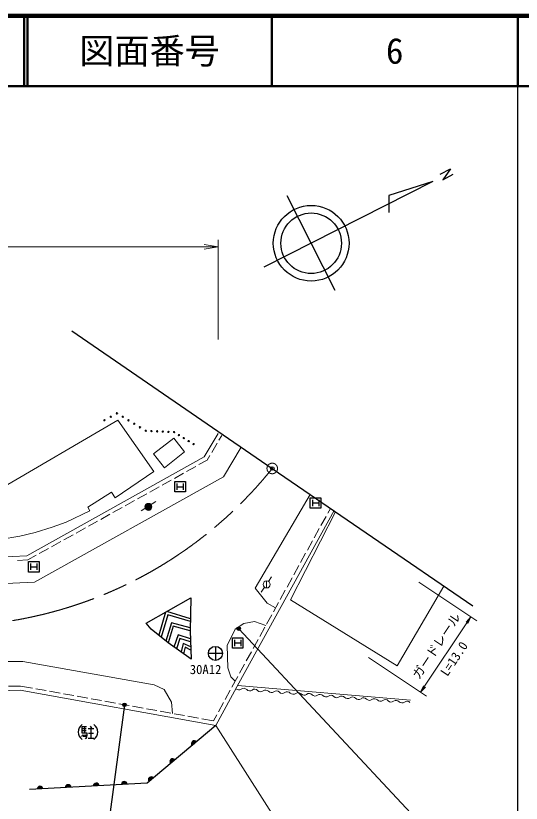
# Model space of a CAD drawing. Units: millimetres, scale not verified. Extents: x 40000 to 680000, y 20000 to 380000.
# Drawn here: x 507573 to 579500, y 267913 to 380000 of the extents above; entities that cross this region are included whole.
import ezdxf
from ezdxf.enums import TextEntityAlignment as Align

# ---------------------------------------------------------------- set-up
doc = ezdxf.new("R2010")
doc.units = ezdxf.units.MM
doc.header["$LTSCALE"] = 1000
doc.header["$PDMODE"] = 32
doc.header["$PDSIZE"] = 500
doc.linetypes.add('CHAIN', pattern=[18.5, 12, -1.5, 3.5, -1.5])
for name, color, linetype, lineweight in [('M-BGD', 7, 'Continuous', 25), ('M-BMK', 2, 'CHAIN', 13), ('M-BMK-OTRS', 5, 'Continuous', 25), ('M-BMK-SRVR', 3, 'Continuous', 25), ('M-STR-HTXT', 7, 'Continuous', 13), ('M-STR-STRC', 7, 'Continuous', 25), ('M-TTL', 2, 'Continuous', 140), ('M-TTL-BAND', 7, 'Continuous', 25), ('M-TTL-LINE', 7, 'Continuous', 50), ('M-WORK', 1, 'Continuous', 13)]:
    doc.layers.add(name, color=color, linetype=linetype, lineweight=lineweight)
doc.layers.add('M-OTRS', color=6, linetype='Continuous')
doc.layers.add('M-TTL-TXT', color=7, linetype='Continuous')
doc.styles.add('ＭＳ ゴシック', font='')
doc.styles.get('ＭＳ ゴシック').set_extended_font_data('MS Gothic')

# ---------------------------------------------------------------- blocks, each defined once
blk = doc.blocks.new('open_arrow')
at = {"color": 0, "linetype": 'Continuous', "lineweight": -2}
blk.add_lwpolyline([(7.5, 1.25), (0, 0), (7.5, -1.25)], dxfattribs=at)

msp = doc.modelspace()

# ---------------------------------------------------------------- linework, layer by layer
at = {"layer": 'M-BGD'}
for p, q in [((517044, 278841), (517630, 278841)), ((517044, 277903), (517044, 278841)), ((517044, 278550), (517575, 278550)), ((517044, 278256), (517571, 278256)), ((517342, 278841), (517342, 277903)), ((517872, 278550), (518687, 278550)), ((517872, 278550), (518693, 278550)), ((518163, 278906), (518338, 278612)), ((518276, 278550), (518276, 277199)), ((517047, 277667), (516930, 277377)), ((517752, 277903), (517044, 277903)), ((517164, 277669), (517225, 277377)), ((517341, 277667), (517399, 277379)), ((517458, 277667), (517575, 277432)), ((517461, 277202), (517571, 277140)), ((517571, 277140), (517694, 277309)), ((517694, 277309), (517752, 277600)), ((517752, 277600), (517752, 277903)), ((517869, 277199), (518684, 277199)), ((517930, 277903), (518629, 277903))]:
    msp.add_line(p, q, dxfattribs=at)
msp.add_lwpolyline([(536036, 278970), (526266, 270777), (509537, 269854)], dxfattribs=at)
for centre, radius, start, end in [((517704, 278050), 1264, 123.85503, 236.14497), ((517976, 278050), 1264, 303.85503, 56.14497), ((532971, 276400), 400, 39.98091, 219.98091), ((532971, 276400), 320, 39.98091, 219.98091), ((532971, 276400), 240, 39.98091, 219.98091), ((532971, 276400), 160, 39.98091, 219.98091), ((532971, 276400), 100, 39.98091, 219.98091), ((529906, 273830), 400, 39.98091, 219.98091), ((529906, 273830), 320, 39.98091, 219.98091), ((529906, 273830), 240, 39.98091, 219.98091), ((529906, 273830), 160, 39.98091, 219.98091), ((529906, 273830), 100, 39.98091, 219.98091), ((526841, 271260), 400, 39.98091, 219.98091), ((526841, 271260), 320, 39.98091, 219.98091), ((526841, 271260), 240, 39.98091, 219.98091), ((526841, 271260), 160, 39.98091, 219.98091), ((526841, 271260), 100, 39.98091, 219.98091), ((511039, 269937), 400, 3.1597, 183.1597), ((511039, 269937), 320, 3.1597, 183.1597), ((511039, 269937), 240, 3.1597, 183.1597), ((515033, 270157), 400, 3.1597, 183.1597), ((515033, 270157), 320, 3.1597, 183.1597), ((515033, 270157), 240, 3.1597, 183.1597), ((515033, 270157), 160, 3.1597, 183.1597), ((515033, 270157), 100, 3.1597, 183.1597), ((519027, 270378), 400, 3.1597, 183.1597), ((519027, 270378), 320, 3.1597, 183.1597), ((519027, 270378), 240, 3.1597, 183.1597), ((519027, 270378), 160, 3.1597, 183.1597), ((519027, 270378), 100, 3.1597, 183.1597), ((523021, 270598), 400, 3.1597, 183.1597), ((523021, 270598), 320, 3.1597, 183.1597), ((523021, 270598), 240, 3.1597, 183.1597), ((523021, 270598), 160, 3.1597, 183.1597), ((523021, 270598), 100, 3.1597, 183.1597), ((511039, 269937), 160, 3.1597, 183.1597), ((511039, 269937), 100, 3.1597, 183.1597)]:
    msp.add_arc(centre, radius, start, end, dxfattribs=at)
at = {"layer": 'M-BMK'}
msp.add_circle((544070, 315565), 750, dxfattribs=at)
msp.add_arc((497252, 353090), 60000, 279.477, 321.28749, dxfattribs=at)
at = {"layer": 'M-BMK-OTRS'}
for p, q in [((515550, 335135), (544070, 315565)), ((544070, 315565), (572590, 295995))]:
    msp.add_line(p, q, dxfattribs=at)
at = {"layer": 'M-BMK-SRVR'}
for p, q in [((567944, 357438), (569427, 358190)), ((569427, 358190), (568329, 356666)), ((568329, 356666), (569814, 357429)), ((566906, 356385), (542881, 344209)), ((566906, 356385), (560653, 354424)), ((553017, 340892), (546199, 354345)), ((560653, 354424), (560666, 352015)), ((536978, 289247), (534978, 289247)), ((535978, 290247), (535978, 288247))]:
    msp.add_line(p, q, dxfattribs=at)
for centre, radius in [((549608, 347619), 5387), ((549608, 347619), 4309), ((535978, 289247), 1000)]:
    msp.add_circle(centre, radius, dxfattribs=at)
at = {"layer": 'M-OTRS'}
msp.add_point((544070, 315565), dxfattribs=at)
at = {"layer": 'M-STR-HTXT'}
for p, q in [((536376, 333905), (536376, 348124)), ((217735, 347124), (536376, 347124)), ((564932, 299381), (573163, 293886)), ((565172, 283719), (572331, 294441)), ((557773, 288660), (566004, 283164))]:
    msp.add_line(p, q, dxfattribs=at)
at = {"layer": 'M-STR-STRC'}
for p, q in [((530204, 313718), (531704, 313718)), ((530204, 312218), (530204, 313718)), ((530504, 313418), (530504, 312518)), ((530504, 312968), (531404, 312968)), ((531404, 313418), (531404, 312518)), ((531704, 313718), (531704, 312218)), ((531704, 312218), (530204, 312218)), ((549482, 311405), (550982, 311405)), ((549482, 309905), (549482, 311405)), ((549782, 311105), (549782, 310205)), ((549782, 310655), (550682, 310655)), ((550682, 311105), (550682, 310205)), ((550982, 311405), (550982, 309905)), ((550982, 309905), (549482, 309905)), ((509387, 302319), (510887, 302319)), ((509387, 300819), (509387, 302319)), ((509687, 302019), (509687, 301119)), ((509687, 301569), (510587, 301569)), ((510587, 302019), (510587, 301119)), ((510887, 302319), (510887, 300819)), ((510887, 300819), (509387, 300819)), ((526134, 293524), (532489, 297139)), ((532489, 297139), (532399, 292474)), ((528888, 295090), (527925, 291818)), ((532432, 294177), (529083, 295201)), ((529203, 294746), (528260, 291542)), ((532424, 293762), (529203, 294746)), ((526841, 292710), (526134, 293524)), ((529249, 290729), (526841, 292710)), ((529722, 293593), (528915, 291003)), ((529990, 293109), (529249, 290729)), ((532407, 292886), (529722, 293593)), ((532399, 292474), (529990, 293109)), ((539306, 292758), (564435, 265784)), ((530695, 291880), (530085, 290144)), ((532441, 291301), (530695, 291880)), ((532399, 292474), (532543, 288424)), ((538406, 291477), (539906, 291477)), ((538406, 289977), (538406, 291477)), ((539906, 291477), (539906, 289977)), ((532543, 288424), (529249, 290729)), ((530942, 291376), (530426, 289905)), ((532456, 290874), (530942, 291376)), ((531383, 290672), (531089, 289441)), ((532481, 290171), (531383, 290672)), ((538706, 291177), (538706, 290277)), ((538706, 290727), (539606, 290727)), ((539606, 291177), (539606, 290277)), ((531659, 290106), (531442, 289195)), ((532497, 289724), (531659, 290106)), ((539906, 289977), (538406, 289977)), ((523038, 281928), (519065, 251963))]:
    msp.add_line(p, q, dxfattribs=at)
for centre, radius in [((539297, 292767), 250), ((539297, 292767), 200), ((539297, 292767), 150), ((539297, 292767), 100), ((539297, 292767), 50), ((539297, 292767), 20), ((523042, 281927), 250), ((523042, 281927), 200), ((523042, 281927), 150), ((523042, 281927), 100), ((523042, 281927), 50), ((523042, 281927), 20)]:
    msp.add_circle(centre, radius, dxfattribs=at)
for p in [(539297, 292767), (523042, 281927)]:
    msp.add_point(p, dxfattribs=at)
at = {"layer": 'M-TTL'}
msp.add_line((680000, 380000), (40000, 380000), dxfattribs=at)
at = {"layer": 'M-TTL-BAND'}
msp.add_line((579000, 20000), (579000, 370000), dxfattribs=at)
at = {"layer": 'M-TTL-LINE'}
for p, q in [((508747, 380000), (508747, 370000)), ((509247, 380000), (509247, 370000)), ((543997, 380000), (543997, 370000)), ((579000, 380000), (579000, 370000)), ((40000, 370000), (680000, 370000))]:
    msp.add_line(p, q, dxfattribs=at)
at = {"layer": 'M-WORK'}
for p, q in [((503309, 311458), (522088, 322416)), ((522088, 322416), (527200, 315122)), ((527169, 317630), (530056, 319891)), ((530056, 319891), (531602, 317919)), ((534375, 317204), (536376, 320554)), ((536891, 320247), (536490, 319576)), ((536234, 319146), (535465, 317858)), ((537115, 314380), (539638, 318606)), ((528715, 315657), (527169, 317630)), ((531602, 317919), (528715, 315657)), ((535208, 317429), (534808, 316758)), ((509145, 303144), (534375, 317204)), ((534808, 316758), (533636, 316105)), ((527200, 315122), (521724, 311370)), ((533199, 315861), (531889, 315131)), ((510223, 299394), (537115, 314380)), ((529705, 313914), (528395, 313184)), ((531452, 314888), (530142, 314158)), ((527958, 312941), (526647, 312210)), ((521212, 312171), (517811, 310054)), ((521724, 311370), (521212, 312171)), ((526211, 311967), (524900, 311237)), ((541625, 298524), (549462, 311866)), ((524464, 310994), (523153, 310263)), ((525408, 309532), (527491, 310856)), ((518093, 309538), (514743, 307939)), ((517811, 310054), (518093, 309538)), ((522717, 310020), (521406, 309290)), ((539311, 284983), (552872, 309596)), ((553067, 309391), (546664, 296849)), ((551960, 309185), (552347, 309886)), ((520970, 309046), (519659, 308316)), ((550995, 307433), (551719, 308747)), ((512733, 307219), (510315, 306465)), ((514743, 307939), (512733, 307219)), ((519223, 308073), (517912, 307343)), ((510315, 306465), (508146, 305923)), ((515728, 306126), (514418, 305395)), ((517476, 307099), (516165, 306369)), ((550030, 305681), (550754, 306995)), ((508146, 305923), (505374, 305473)), ((513981, 305152), (512671, 304422)), ((549065, 303929), (549789, 305243)), ((512234, 304178), (510924, 303448)), ((467855, 301028), (509145, 303144)), ((510487, 303205), (509315, 302552)), ((548100, 302178), (548824, 303492)), ((509315, 302552), (507823, 302475)), ((547135, 300426), (547858, 301740)), ((468015, 297231), (510223, 299394)), ((543273, 299551), (543269, 298551)), ((543529, 299485), (543970, 300158)), ((546169, 298674), (546893, 299988)), ((543348, 296413), (541625, 298524)), ((542481, 297950), (542957, 298647)), ((545204, 296923), (545928, 298236)), ((561850, 287449), (568487, 298810)), ((544537, 295711), (543348, 296413)), ((544239, 295171), (544963, 296485)), ((546664, 296849), (561850, 287449)), ((540043, 293490), (541536, 293786)), ((541536, 293786), (543171, 293232)), ((543274, 293419), (543998, 294733)), ((537668, 290347), (538797, 292678)), ((538797, 292678), (540043, 293490)), ((542309, 291667), (543033, 292981)), ((537762, 287185), (537668, 290347)), ((541344, 289916), (542068, 291230)), ((540379, 288164), (541103, 289478)), ((508586, 288091), (498110, 288125)), ((527253, 284752), (508586, 288091)), ((538165, 285905), (537762, 287185)), ((539414, 286412), (540137, 287726)), ((538786, 285273), (538165, 285905)), ((538786, 285273), (539172, 285974)), ((528712, 284085), (527253, 284752)), ((536036, 278970), (539313, 284986)), ((538327, 284431), (538786, 285273)), ((458301, 282865), (508222, 283995)), ((506522, 284557), (508269, 284596)), ((508222, 283995), (536036, 278970)), ((508269, 284596), (509938, 284295)), ((510430, 284206), (511906, 283939)), ((512398, 283850), (513874, 283584)), ((529727, 282289), (528712, 284085)), ((537371, 282675), (538088, 283992)), ((539139, 284667), (563750, 282564)), ((514366, 283495), (515842, 283228)), ((516334, 283139), (517810, 282872)), ((518302, 282784), (519779, 282517)), ((520271, 282428), (521747, 282161)), ((522239, 282072), (523715, 281806)), ((524207, 281717), (525683, 281450)), ((526175, 281361), (527651, 281095)), ((529875, 280693), (529727, 282289)), ((536414, 280918), (537131, 282236)), ((528143, 281006), (529619, 280739)), ((530111, 280650), (531587, 280383)), ((532079, 280294), (533556, 280028)), ((535716, 279637), (536175, 280479)), ((534048, 279939), (535716, 279637)), ((536036, 278970), (547959, 260342))]:
    msp.add_line(p, q, dxfattribs=at)
for centre, radius in [((521085, 322916), 100), ((521975, 323410), 100), ((522794, 322913), 100), ((520195, 322422), 100), ((523612, 322416), 100), ((524431, 321919), 100), ((525249, 321422), 100), ((526068, 320925), 100), ((526874, 320886), 100), ((527680, 320847), 100), ((528487, 320808), 100), ((529293, 320770), 100), ((530099, 320731), 100), ((530793, 320304), 100), ((531488, 319877), 100), ((532182, 319451), 100), ((532877, 319024), 100), ((526447, 310093), 500), ((526447, 310093), 400), ((526447, 310093), 300), ((526447, 310093), 200), ((526447, 310093), 100), ((526447, 310093), 20), ((543271, 299051), 500)]:
    msp.add_circle(centre, radius, dxfattribs=at)
for centre, start, end in [((539313, 284609), 223.21912, 307.69376), ((540019, 283695), 43.21912, 127.69376), ((540861, 284486), 223.21912, 307.69376), ((541568, 283572), 43.21912, 127.69376), ((542410, 284363), 223.21912, 307.69376), ((543117, 283449), 43.21912, 127.69376), ((543959, 284240), 223.21912, 307.69376), ((544665, 283326), 43.21912, 127.69376), ((545507, 284117), 223.21912, 307.69376), ((546214, 283202), 43.21912, 127.69376), ((547056, 283994), 223.21912, 307.69376), ((547762, 283079), 43.21912, 127.69376), ((548604, 283871), 223.21912, 307.69376), ((549311, 282956), 43.21912, 127.69376), ((550153, 283748), 223.21912, 307.69376), ((550859, 282833), 43.21912, 127.69376), ((551701, 283625), 223.21912, 307.69376), ((552408, 282710), 43.21912, 127.69376), ((553250, 283501), 223.21912, 307.69376), ((553956, 282587), 43.21912, 127.69376), ((554798, 283378), 223.21912, 307.69376), ((555505, 282464), 43.21912, 127.69376), ((556347, 283255), 223.21912, 307.69376), ((557053, 282341), 43.21912, 127.69376), ((557896, 283132), 223.21912, 307.69376), ((558602, 282218), 43.21912, 127.69376), ((559444, 283009), 223.21912, 307.69376), ((560151, 282095), 43.21912, 127.69376), ((560993, 282886), 223.21912, 307.69376), ((561699, 281972), 43.21912, 127.69376), ((562541, 282763), 223.21912, 307.69376), ((563248, 281849), 43.21912, 127.69376)]:
    msp.add_arc(centre, 578, start, end, dxfattribs=at)
msp.add_point((526447, 310093), dxfattribs=at)

# ---------------------------------------------------------------- block references
at = {"layer": 'M-STR-HTXT'}
for p, xscale, yscale, rotation in [((536376, 347124), 267, 267, 180), ((572331, 294441), 133, 133, 236.3), ((565172, 283719), 133, 133, 56.3)]:
    msp.add_blockref('open_arrow', p, dxfattribs=dict(at, xscale=xscale, yscale=yscale, rotation=rotation))

# ---------------------------------------------------------------- texts
at = {"layer": 'M-BMK-SRVR', "style": 'ＭＳ ゴシック'}
msp.add_text('30A12', height=1320, dxfattribs=at).set_placement((532337, 285901), align=Align.BOTTOM_LEFT)
at = {"layer": 'M-STR-HTXT', "style": 'ＭＳ ゴシック'}
msp.add_text('ガードレール', height=1320, rotation=56.269, dxfattribs=at).set_placement((564411, 285826), align=Align.MIDDLE_LEFT)
msp.add_text('L=13.0', height=1320, rotation=56.269, dxfattribs=at).set_placement((570815, 287888), align=Align.BOTTOM_CENTER)
at = {"layer": 'M-TTL-TXT', "style": 'ＭＳ ゴシック'}
for s, p in [('図面番号', (526622, 375000)), ('6', (561497, 375000))]:
    msp.add_text(s, height=3666, dxfattribs=at).set_placement(p, align=Align.MIDDLE_CENTER)

doc.saveas('drawing.dxf')
